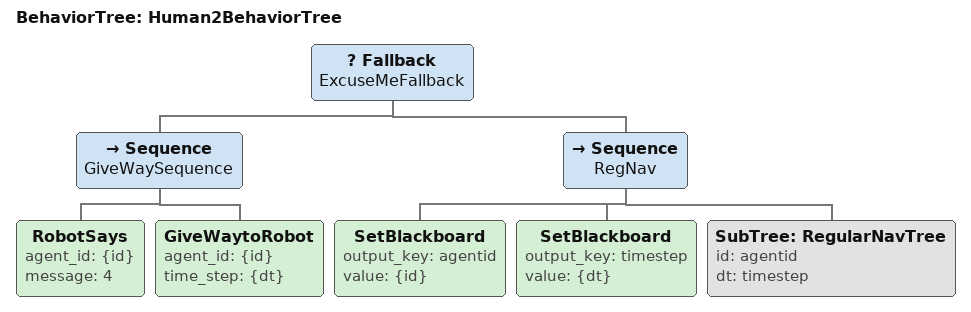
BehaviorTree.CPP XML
<root main_tree_to_execute='Human2BehaviorTree'>
    <include path='BTRegularNav.xml'/>
    <BehaviorTree ID='Human2BehaviorTree'>
        <Fallback name='ExcuseMeFallback'>
            <Sequence name='GiveWaySequence'>
                <RobotSays agent_id='{id}' message='4'/>
                <GiveWaytoRobot agent_id='{id}' time_step='{dt}'/>
            </Sequence>
            <Sequence name='RegNav'>
                <SetBlackboard output_key='agentid' value='{id}'/>
                <SetBlackboard output_key='timestep' value='{dt}'/>
                <SubTree ID='RegularNavTree' id='agentid' dt='timestep'/>
            </Sequence>
        </Fallback>
    </BehaviorTree>
</root>
